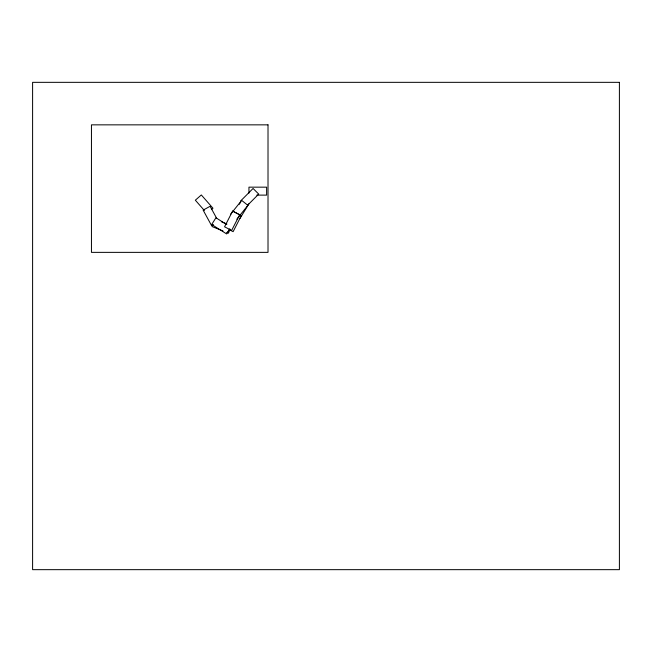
<?xml version="1.0" encoding="UTF-8"?>
<svg xmlns="http://www.w3.org/2000/svg" width="652" height="652" viewBox="0 0 652 652"><rect width="100%" height="100%" fill="white"/><g stroke="black" fill="none" stroke-linecap="round" stroke-linejoin="round"><path stroke-width="0.98" d="M248.95 193.122L248.95 187.157L266.619 187.165L266.619 195.119L256.798 195.111M212.805 224.72L212.063 226.562L222.992 230.947M229.936 229.455L228.461 233.147L226.635 232.414M239.317 204.28L240.857 201.761M239.96 218.477L249.17 203.4M227.377 232.642L229.504 229.276M229.822 228.901L226.635 233.938L211.696 224.5L215.942 217.776L226.733 224.598M230.637 214.174L241.68 200.384L247.89 205.356L236.839 219.145M240.604 200.995L253.074 188.477L258.714 194.084L247.63 205.217M211.484 209.545L212.976 208.232L201.321 194.956L195.347 200.197L204.41 210.531M213.334 224.671L211.582 225.616L203.131 210.107L210.115 206.301L216.692 218.363M221.403 221.745L226.863 223.938M233.905 211.81L238.33 214.076M239.398 215.03L241.167 215.934L233.114 231.664L229.577 229.854M232.617 211.077L224.565 226.806L231.647 230.433L239.691 214.704L232.617 211.077M619.4 82.339L32.6 82.339L32.6 569.661L619.4 569.661L619.4 82.339M268.013 124.85L91.451 124.85L91.451 252.365L268.013 252.365L268.013 124.85"/></g></svg>
